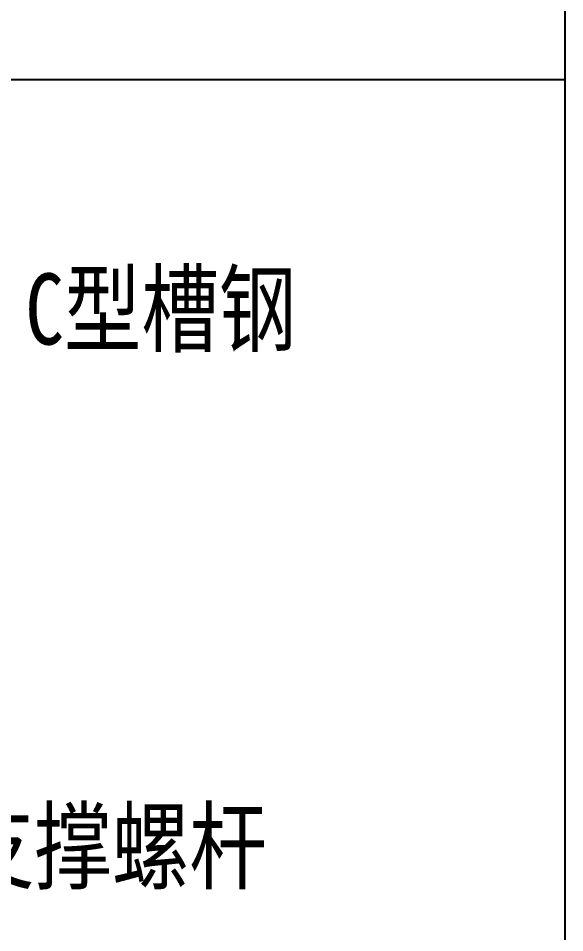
# Model space of a CAD drawing. Extents: x 1680110 to 4798266, y 269661 to 1249705.
# Drawn here: x 2405387 to 2407318, y 647321 to 650550 of the extents above; entities that cross this region are included whole.
import ezdxf

# ---------------------------------------------------------------- set-up
doc = ezdxf.new("R2010")
doc.units = 0
doc.header["$LTSCALE"] = 1000
doc.header["$MEASUREMENT"] = 0
doc.layers.add('BZ', color=8, linetype='Continuous')
doc.layers.add('DIM_SYMB', color=3, linetype='Continuous')
doc.styles.get("Standard").update_dxf_attribs({"font": 'gbenor.shx', "bigfont": 'gbcbig.shx'})

# ---------------------------------------------------------------- blocks, each defined once
blk = doc.blocks.new('gfhhrryyfd')
at = {"layer": 'BZ'}
blk.add_line((3696111.8, -1757111.6), (3686283.4, -1757111.6), dxfattribs=at)
at = {"layer": 'DIM_SYMB'}
blk.add_lwpolyline([(3686283.4, -1755771), (3696111.8, -1755771), (3696111.8, -1763921.8), (3686283.4, -1763921.8)], close=True, dxfattribs=at)
at = {"char_height": 250.906, "attachment_point": 1}
for s, insert in [('{\\fSimSun|b0|i0|c134|p2;\\W0.8;C型槽钢}', (3694205.7, -1757795.3)), ('{\\fSimSun|b0|i0|c134|p2;\\W0.8;\\C7;支撑螺杆}', (3693963.9, -1759692.4))]:
    blk.add_mtext(s, dxfattribs=dict(at, insert=insert))

msp = doc.modelspace()

# ---------------------------------------------------------------- block references
at = {"lineweight": -3, "xscale": 0.9999959468841553, "yscale": 0.9999959506094456, "zscale": 0.9999959495959999}
msp.add_blockref('gfhhrryyfd', (-1288778.8, 2407437.3), dxfattribs=at)

doc.saveas('drawing.dxf')
